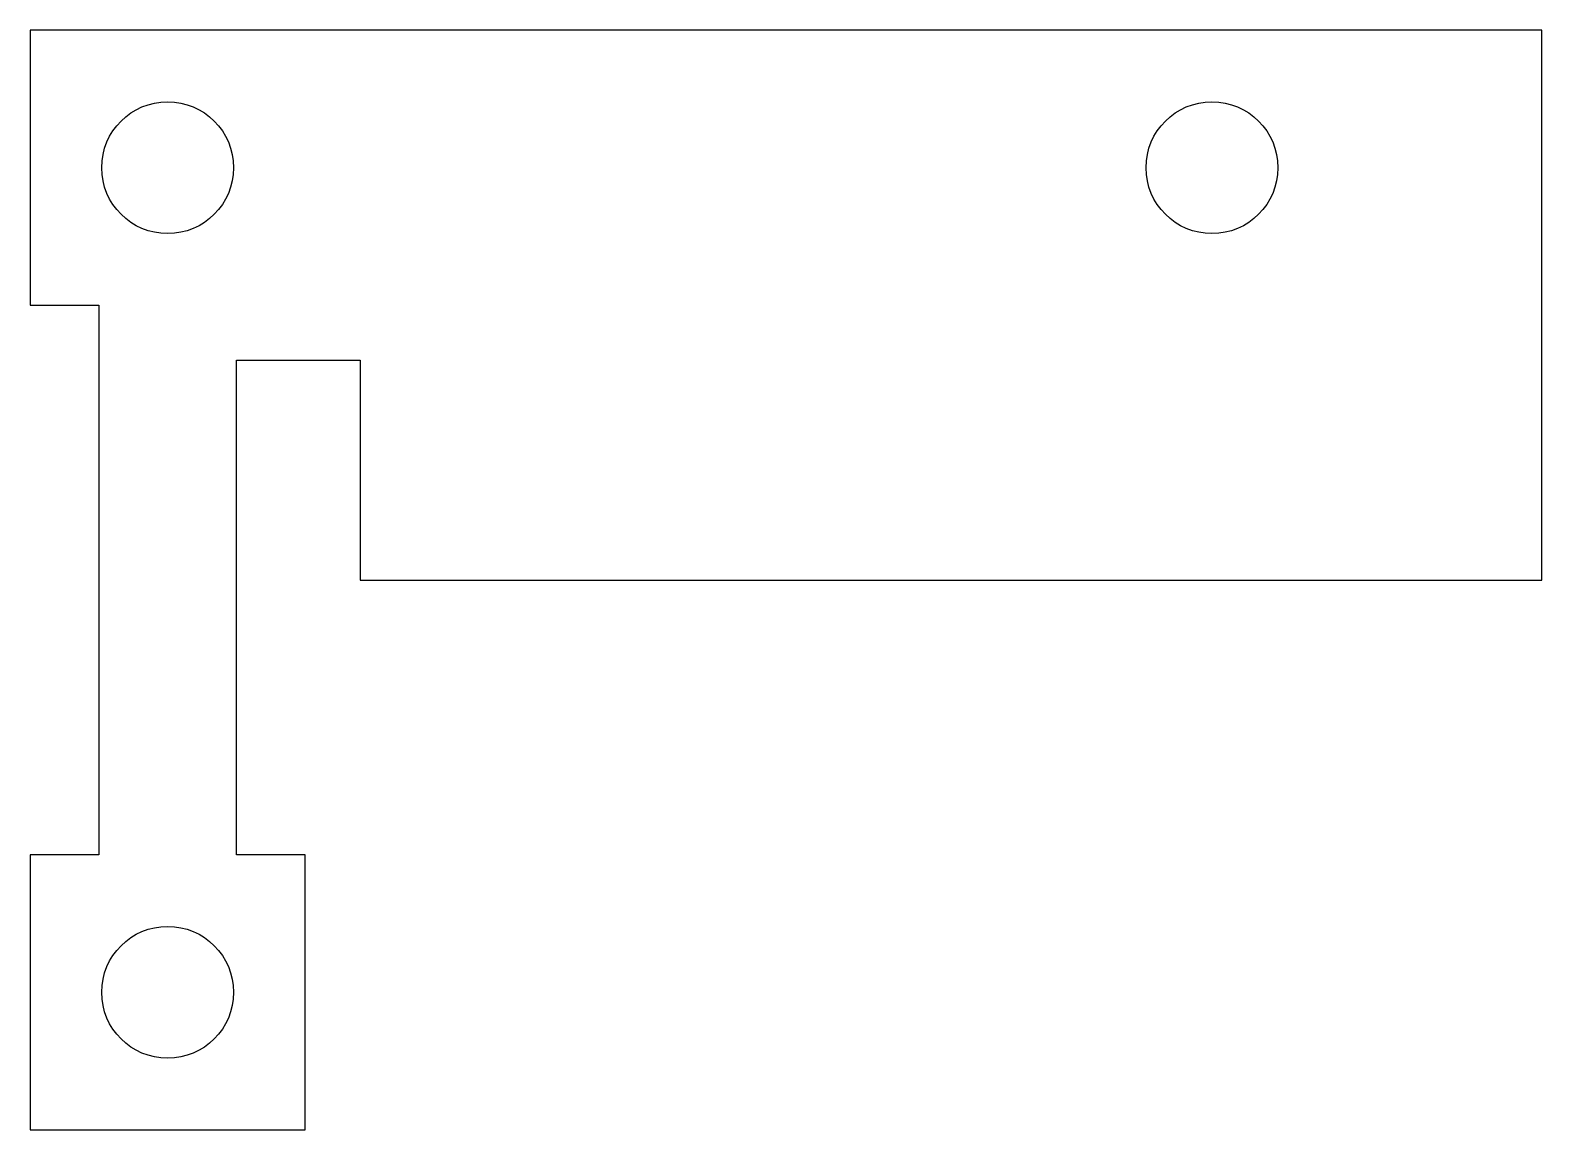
# Model space of a CAD drawing. Header units: millimetres. Extents: x 1.3 to 36.2, y -38.1 to -12.7.
import ezdxf

# ---------------------------------------------------------------- set-up
doc = ezdxf.new("R2010")
doc.units = ezdxf.units.MM
doc.layers.add('Sketch049', color=7, linetype='CONTINUOUS')

msp = doc.modelspace()

# ---------------------------------------------------------------- linework, layer by layer
at = {"layer": 'Sketch049'}
for p, q in [((7.62, -12.7), (1.27, -12.7)), ((1.27, -12.7), (1.27, -19.05)), ((36.195, -12.7), (7.62, -12.7)), ((36.195, -25.4), (36.195, -12.7)), ((1.27, -19.05), (2.8575, -19.05)), ((2.8575, -19.05), (2.8575, -31.75)), ((6.0325, -31.75), (6.0325, -20.32)), ((6.0325, -20.32), (8.89, -20.32)), ((8.89, -20.32), (8.89, -25.4)), ((8.89, -25.4), (36.195, -25.4)), ((2.8575, -31.75), (1.27, -31.75)), ((1.27, -31.75), (1.27, -38.1)), ((7.62, -31.75), (6.0325, -31.75)), ((7.62, -38.1), (7.62, -31.75)), ((1.27, -38.1), (7.62, -38.1))]:
    msp.add_line(p, q, dxfattribs=at)
for centre in [(4.445, -15.875), (28.575, -15.875), (4.445, -34.925)]:
    msp.add_circle(centre, 1.524, dxfattribs=at)

doc.saveas('drawing.dxf')
